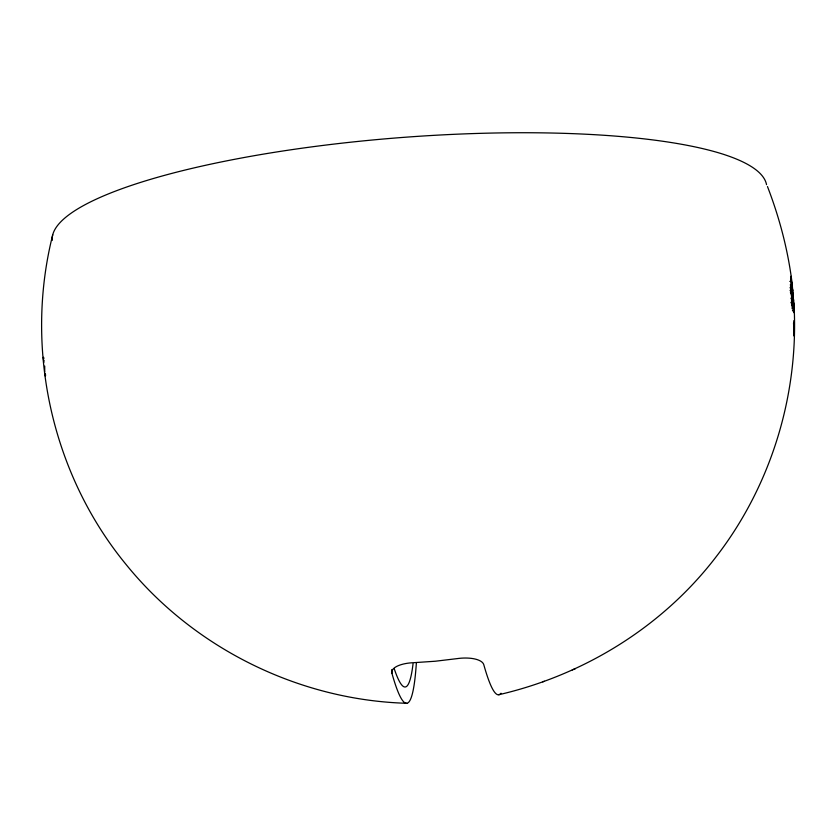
<?xml version="1.0" encoding="UTF-8"?>
<svg xmlns="http://www.w3.org/2000/svg" width="836" height="836" viewBox="0 0 836 836"><rect width="100%" height="100%" fill="white"/><g stroke="black" fill="none" stroke-linecap="round" stroke-linejoin="round"><path stroke-width="1.25" d="M791.535 305.192A1.223 1.024 4.7 0 1 792.674 306.143L792.946 301.691A1.223 1.024 2.5 0 0 791.587 300.751L791.389 297.835L791.274 298.588M790.835 278.44L791.044 281.22M792.946 301.691L793.05 299.445M794.012 305.213L794.012 305.015C798.955 394.822 771.053 485.862 715.95 557.016C662.53 626.739 584.124 675.039 498.799 694.726M791.587 300.751L791.42 303.802M792.34 297.47L792.371 296.916A1.223 1.024 2.5 0 1 791.305 298.034M792.507 306.572L792.423 296.487M45.457 376.012L45.447 374.005M792.434 292.297L792.392 295.599L790.835 286.299L792.382 293.645M792.465 292.025L792.413 290.343M793.061 295.934L792.518 292.328M52.741 234.801C24.077 348.163 51.623 473.73 125.839 564.195C193.743 648.213 298.943 700.202 406.913 703.285M44.716 366.053L44.726 371.926M572.294 669.908L575.367 668.727M542.731 681.842L544.34 681.256M790.302 281.209L791.378 281.021L792.977 295.024L792.288 285.024L792.528 291.21M792.277 289.131L791.222 289.287M792.371 306.31C791.713 302.507 794.127 301.524 793.092 297.585M793.866 309.748L792.685 310.365M793.354 302.13L793.521 303.635M789.947 281.398L791.034 281.304L792.403 292.098M791.295 289.434L791.953 289.402M792.079 302.413L793.071 302.392M793.886 310.25C793.625 315.329 794.566 311.034 792.444 310.616M792.486 296.487L792.946 300.678M45.363 376.043L44.998 374.173M767.479 186.564C779.789 218.52 788.442 251.782 792.413 285.818M790.929 278.43L791.368 280.917M793.113 295.923L794.012 304.973M791.452 292.36L791.253 291.67A1.223 1.076 -16.2 0 0 790.104 290.698M790.438 292.297L790.856 293.906M790.417 289.873L791.023 293.028M43.88 358.466L43.618 357.317M43.88 362.385L43.221 357.432M43.597 361.131L43.618 361.236A1.223 1.076 -12 0 1 43.859 360.525M793.981 305.213L793.96 305.056A1.223 1.087 -6.6 0 0 792.894 303.959M793.385 300.981L793.949 304.973M792.11 299.706L792.622 303.489M793.416 301.2L793.427 301.253A1.223 1.087 -9.3 0 0 792.162 300.249M792.12 298.055L792.538 301.378M793.301 300.208L793.374 300.845L793.218 299.351M790.448 284.261L790.647 287.448M791.337 287.981L791.274 287.427M790.731 286.779L790.699 287.96M791.546 294.721L791.744 297.961L791.337 294.481A1.223 1.076 -13.6 0 1 792.235 295.338M793.197 303.928L793.019 300.814M792.392 293.718L793.009 299.236L793.113 297.867M792.11 304.45L792.225 306.478M793.583 304.659L793.813 308.724M793.05 296.989L793.061 296.007L793.082 297.626M793.26 304.952L793.489 309.017M791.65 285.149L791.117 276.256L791.65 286.675M792.423 307.324L792.361 309.017M792.288 307.491L792.34 308.505M793.531 323.135L794.2 336.156L793.813 320.71M391.729 669.615L391.917 673.262A373.849 29.877 84.7 0 0 416.338 663.335M792.528 301.096L792.528 301.127A1.223 1.087 -6.6 0 0 793.688 299.905M45.468 375.667L45.468 375.719A1.223 1.024 -1.2 0 1 45.562 375.071M391.927 673.262A24.537 9.666 0.3 0 1 413.506 662.697L435.263 661.234L456.968 658.643A24.537 9.896 -6.9 0 1 483.793 664.714A373.849 29.877 84.7 0 0 500.983 693.232M413.047 663.742A357.453 28.57 84.7 0 1 394.164 668.518M52.198 240.475A358.33 76.379 -4.3 0 1 239.42 158.391L243.6 157.607A358.33 76.379 -4.3 0 1 724.206 154.555L725.993 155.162A358.351 76.389 -4.3 0 1 766.539 184.662M791.974 290.27A1.223 1.076 -13.6 0 1 790.814 291.471M792.089 301.368A1.223 1.024 4.7 0 1 791.023 302.465M790.992 286.602A1.223 1.076 -16.2 0 1 789.957 287.793M793.165 296.184A1.223 1.087 -9.3 0 1 792.559 297.198M792.455 289.831A1.223 1.024 -1.2 0 1 792.11 290.667M792.277 285.431A1.223 1.024 -3.4 0 1 791.316 286.57M792.131 293.718A1.223 1.024 -1.2 0 1 793.03 294.606M792.079 289.36A1.223 1.024 -3.4 0 1 792.852 290.207"/></g></svg>
